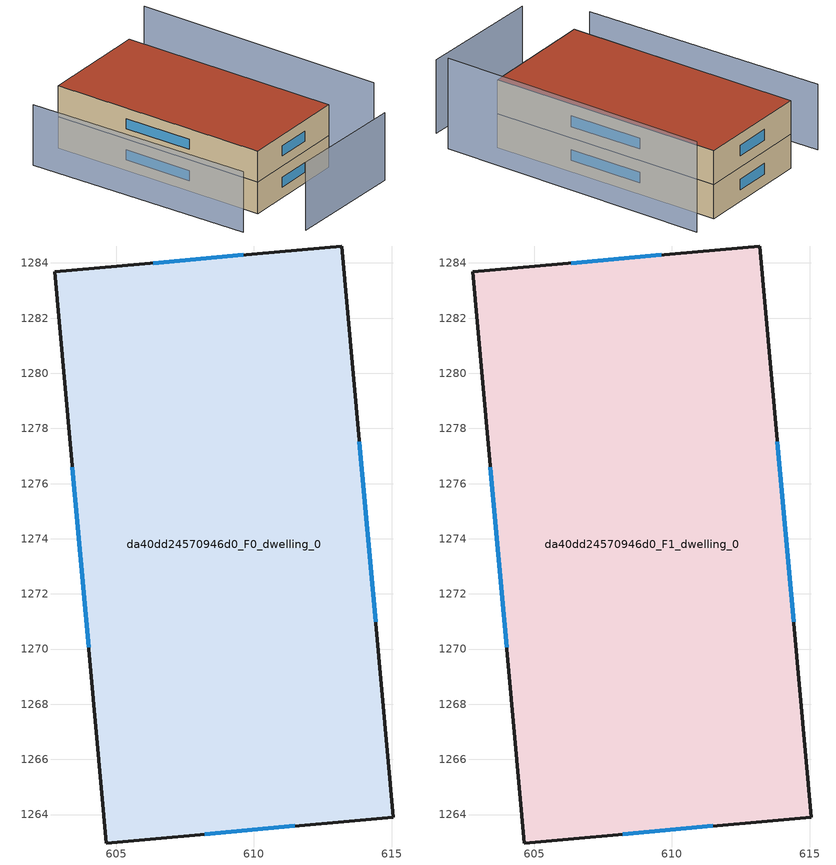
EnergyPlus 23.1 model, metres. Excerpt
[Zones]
da40dd24570946d0_F0_dwelling_0
 floor ground (EU_floor_Construction): 613.18,1284.62 615.05,1263.91 604.65,1262.97 602.78,1283.68 z0
 wall outside (EU_wall_Construction): 604.65,1262.97 615.05,1263.91 613.18,1284.62 602.78,1283.68 604.65,1262.97 z0:3
 window (EU_Window_Construction): 608.21,1263.29 611.49,1263.59 / 603.42,1276.59 604.01,1270.06 / 609.62,1284.29 606.34,1284 / 614.41,1271 613.82,1277.53 z1.03:1.97
da40dd24570946d0_F1_dwelling_0
 floor to da40dd24570946d0_F0_dwelling_0 (EU_floor_Construction): 613.18,1284.62 615.05,1263.91 604.65,1262.97 602.78,1283.68 z3
 wall outside (EU_wall_Construction): 604.65,1262.97 615.05,1263.91 613.18,1284.62 602.78,1283.68 604.65,1262.97 z3:6
 window (EU_Window_Construction): 608.21,1263.29 611.49,1263.59 / 603.42,1276.59 604.01,1270.06 / 609.62,1284.29 606.34,1284 / 614.41,1271 613.82,1277.53 z4.03:4.97
 roof outside (EU_roof_Construction): 615.05,1263.91 613.18,1284.62 602.78,1283.68 604.65,1262.97 z6
shading: 605,1257.93 616.29,1258.71 z0:6.5; 617.67,1261.12 615.73,1285.06 z0:8; 599.02,1283.25 601.29,1261.73 z0:5.8
[Building]
EU S2 Campaign: North Axis=0; Terrain=City; Solar Distribution=FullExterior
[Site:Location]
Cape.Town.Intl.AP: Latitude=-33.965; Longitude=18.602; Time Zone=2; Elevation=46
[SizingPeriod:WeatherFileDays]
AnnualSizingPeriod: Begin Month=1; Begin Day of Month=1; End Month=12; End Day of Month=31; Day of Week for Start Day=Monday; Use Weather File Daylight Saving Period=No; Use Weather File Rain and Snow Indicators=No
[MATERIAL]
EU_InternalMass_Material: Roughness=MediumRough; Thickness=0.1; Conductivity=1; Density=1800; Specific Heat=900; Thermal Absorptance=0.9; Solar Absorptance=0.7; Visible Absorptance=0.7
[MATERIAL:NOMASS] Roughness=MediumRough; Thermal Absorptance=0.9; Solar Absorptance=0.7; Visible Absorptance=0.7
Name | Thermal Resistance
EU_wall_NoMass | 0.493876
EU_roof_NoMass | 0.449382
EU_floor_NoMass | 1.25
[WINDOWMATERIAL:SIMPLEGLAZINGSYSTEM]
EU_Window_SimpleGlazing: UFactor=4.4; Solar Heat Gain Coefficient=0.85; Visible Transmittance=0.85
[CONSTRUCTION]
EU_wall_Construction: EU_wall_NoMass
EU_roof_Construction: EU_roof_NoMass
EU_floor_Construction: EU_floor_NoMass
EU_Window_Construction: EU_Window_SimpleGlazing
EU_InternalMass_Construction: EU_InternalMass_Material
[ZONE] Type=1; Multiplier=1; Ceiling Height=autocalculate; Floor Area=autocalculate; Part of Total Floor Area=Yes
Name | Volume
da40dd24570946d0_F0_dwelling_0 | 651.264
da40dd24570946d0_F1_dwelling_0 | 651.265
[INTERNALMASS] Construction=EU_InternalMass_Construction; Surface Area=217.088
Name | Zone or ZoneList
da40dd24570946d0_F0_dwelling_0_EU_InternalMass | da40dd24570946d0_F0_dwelling_0
da40dd24570946d0_F1_dwelling_0_EU_InternalMass | da40dd24570946d0_F1_dwelling_0
[OTHEREQUIPMENT] Fuel Type=Electricity; Design Level Calculation Method=Watts/Area; Power per Zone Floor Area=1; Fraction Latent=0; Fraction Radiant=0; Fraction Lost=0; Carbon Dioxide Generation Rate=0; EndUse Subcategory=EU_Step8_InternalGains
Name | Zone or ZoneList or Space or SpaceList | Schedule
EU_Step8_InternalGain_da40dd24570946d0_F0_dwelling_0_f000 | da40dd24570946d0_F0_dwelling_0 | EU_Step8_GainSchedule_da40dd24570946d0_F0_dwelling_0_f000
EU_Step8_InternalGain_da40dd24570946d0_F1_dwelling_0_f000 | da40dd24570946d0_F1_dwelling_0 | EU_Step8_GainSchedule_da40dd24570946d0_F1_dwelling_0_f000
[ZONEVENTILATION:DESIGNFLOWRATE] Schedule=EU_AlwaysOn; Design Flow Rate Calculation Method=AirChanges/Hour; Air Changes per Hour=0.64; Ventilation Type=Natural; Fan Pressure Rise=0; Fan Total Efficiency=1; Constant Term Coefficient=1; Temperature Term Coefficient=0; Velocity Term Coefficient=0; Velocity Squared Term Coefficient=0; Minimum Indoor Temperature=-100; Maximum Indoor Temperature=100; Delta Temperature=-100; Minimum Outdoor Temperature=-100; Maximum Outdoor Temperature=100; Maximum Wind Speed=40
Name | Zone or ZoneList or Space or SpaceList
EU_ConstantAir_da40dd24570946d0_F0_dwelling_0 | da40dd24570946d0_F0_dwelling_0
EU_ConstantAir_da40dd24570946d0_F1_dwelling_0 | da40dd24570946d0_F1_dwelling_0
[HVACTEMPLATE:THERMOSTAT] Constant Heating Setpoint=20; Constant Cooling Setpoint=50
EU_HeatOnly_da40dd24570946d0_F0_dwelling_0; EU_HeatOnly_da40dd24570946d0_F1_dwelling_0
[HVACTEMPLATE:ZONE:IDEALLOADSAIRSYSTEM] System Availability Schedule=EU_AlwaysOn; Maximum Heating Supply Air Temperature=50; Minimum Cooling Supply Air Temperature=13; Maximum Heating Supply Air Humidity Ratio=0.0156; Minimum Cooling Supply Air Humidity Ratio=0.0077; Heating Limit=NoLimit; Cooling Limit=NoLimit; Heating Availability Schedule=EU_AlwaysOn; Cooling Availability Schedule=EU_CoolingOff; Dehumidification Control Type=ConstantSensibleHeatRatio; Cooling Sensible Heat Ratio=0.7; Dehumidification Setpoint=60; Humidification Control Type=None; Humidification Setpoint=30; Outdoor Air Method=None; Outdoor Air Flow Rate per Person=0.00944; Outdoor Air Flow Rate per Zone Floor Area=0; Outdoor Air Flow Rate per Zone=0; Demand Controlled Ventilation Type=None; Outdoor Air Economizer Type=NoEconomizer; Heat Recovery Type=None; Sensible Heat Recovery Effectiveness=0.7; Latent Heat Recovery Effectiveness=0.65
Name | Template Thermostat
da40dd24570946d0_F0_dwelling_0 | EU_HeatOnly_da40dd24570946d0_F0_dwelling_0
da40dd24570946d0_F1_dwelling_0 | EU_HeatOnly_da40dd24570946d0_F1_dwelling_0
[SIZING:ZONE] Zone Cooling Design Supply Air Temperature Input Method=SupplyAirTemperature; Zone Cooling Design Supply Air Temperature=13; Zone Heating Design Supply Air Temperature Input Method=SupplyAirTemperature; Zone Heating Design Supply Air Temperature=50; Zone Cooling Design Supply Air Humidity Ratio=0.008; Zone Heating Design Supply Air Humidity Ratio=0.008; Cooling Design Air Flow Method=DesignDay; Cooling Design Air Flow Rate=0; Cooling Minimum Air Flow per Zone Floor Area=0.000762; Cooling Minimum Air Flow=0; Cooling Minimum Air Flow Fraction=0.2; Heating Design Air Flow Method=DesignDay; Heating Design Air Flow Rate=0; Heating Maximum Air Flow per Zone Floor Area=0.002032; Heating Maximum Air Flow=0.141576; Heating Maximum Air Flow Fraction=0.3; Account for Dedicated Outdoor Air System=No; Dedicated Outdoor Air System Control Strategy=NeutralSupplyAir; Dedicated Outdoor Air Low Setpoint Temperature for Design=autosize; Dedicated Outdoor Air High Setpoint Temperature for Design=autosize; Zone Load Sizing Method=Sensible Load Only No Latent Load; Zone Latent Cooling Design Supply Air Humidity Ratio Input Method=HumidityRatioDifference; Zone Cooling Design Supply Air Humidity Ratio Difference=0.005; Zone Latent Heating Design Supply Air Humidity Ratio Input Method=HumidityRatioDifference; Zone Humidification Design Supply Air Humidity Ratio Difference=0.005
da40dd24570946d0_F0_dwelling_0; da40dd24570946d0_F1_dwelling_0
[SCHEDULE:CONSTANT]
Name | Hourly Value
EU_AlwaysOn | 1
EU_CoolingOff | 0
[SCHEDULE:FILE] Column Number=1; Rows to Skip at Top=0; Number of Hours of Data=8760; Column Separator=Comma; Interpolate to Timestep=No; Minutes per Item=60; Adjust Schedule for Daylight Savings=Yes
Name | File
EU_Step8_GainSchedule_da40dd24570946d0_F0_dwelling_0_f000 | ../../schedules/da40dd24570946d0/da40dd24570946d0_F0_dwelling_0_f000_gain.csv
EU_Step8_GainSchedule_da40dd24570946d0_F1_dwelling_0_f000 | ../../schedules/da40dd24570946d0/da40dd24570946d0_F1_dwelling_0_f000_gain.csv
